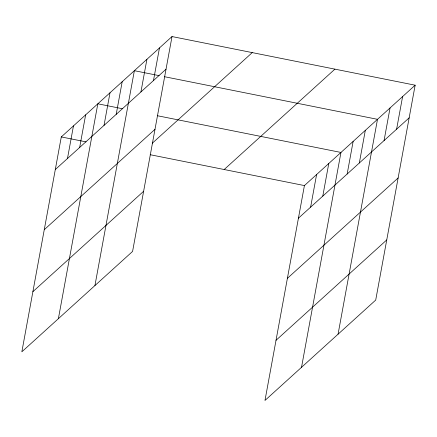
<?xml version="1.0" encoding="UTF-8"?>
<svg xmlns="http://www.w3.org/2000/svg" width="437" height="437" viewBox="0 0 437 437"><rect width="100%" height="100%" fill="white"/><g stroke="black" fill="none" stroke-linecap="round" stroke-linejoin="round"><path stroke-width="0.66" d="M172.02 36.555L61.289 136.928L21.85 351.807L132.58 251.428L172.02 36.555L415.15 85.193L375.711 300.072L264.98 400.445L304.42 185.572L415.15 85.193M67.478 158.516L73.465 125.889M79.66 147.471L85.647 114.849M58.389 318.682L97.828 103.804L122.568 108.753M104.022 125.392L110.009 92.764M116.198 114.352L122.191 81.724M94.933 285.558L134.367 70.685L159.106 75.634M140.933 91.934L146.919 59.306M153.48 80.555L159.467 47.928M310.614 207.154L316.601 174.527M322.79 196.115L328.782 163.487M301.525 367.32L340.958 152.447L157.336 115.712M347.153 174.03L353.14 141.408M359.334 162.99L365.321 130.363M338.063 334.196L377.502 119.323L164.454 76.699M384.063 140.572L390.05 107.944M396.61 129.199L402.603 96.572M55.297 169.556L166.027 69.183M44.263 229.698L154.993 129.325M152.24 143.265L252.253 52.604M32.89 291.665L143.62 191.286M224.186 169.518L334.917 69.144M298.433 218.194L409.163 117.821M287.393 278.336L398.123 177.963M276.02 340.303L386.75 239.929M61.289 136.928L86.023 141.878M150.186 154.714L304.42 185.572"/></g></svg>
